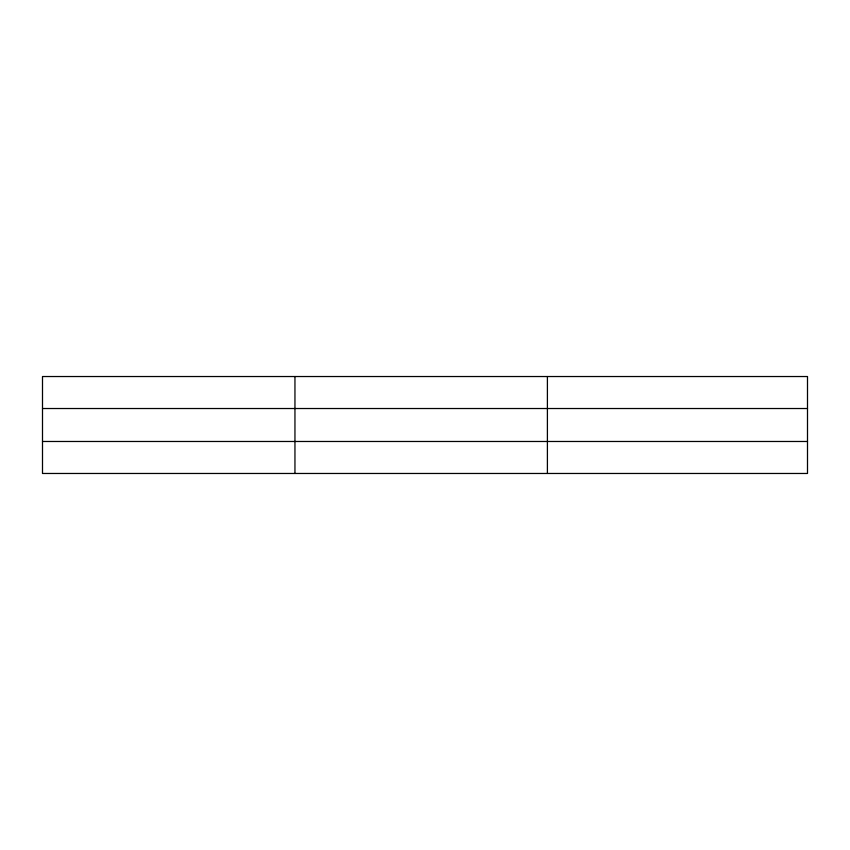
<?xml version="1.0" encoding="UTF-8"?>
<svg xmlns="http://www.w3.org/2000/svg" width="850" height="850" viewBox="0 0 850 850"><rect width="100%" height="100%" fill="white"/><g stroke="black" fill="none" stroke-linecap="round" stroke-linejoin="round"><path stroke-width="1.27" d="M294.95 473.471L294.95 376.529M547.4 473.471L547.4 376.529M807.5 408.521L807.5 376.529L42.5 376.529L42.5 473.471L807.5 473.471L807.5 408.521L42.5 408.521M42.5 441.479L807.5 441.479"/></g></svg>
